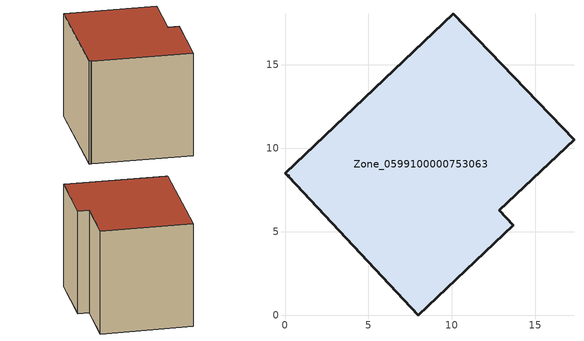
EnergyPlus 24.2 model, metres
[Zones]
Zone_0599100000753063
 floor ground (C_G): 10.09,18.02 17.31,10.51 12.82,6.28 13.67,5.37 7.98,0 0.21,8.27 0.27,8.32 0.15,8.33 0,8.49 z0
 wall outside (C_F): 13.67,5.37 12.82,6.28 17.31,10.51 10.09,18.02 0,8.49 0.15,8.33 0.27,8.32 0.21,8.27 7.98,0 13.67,5.37 z0:12.17
 roof outside (C_R): 0.27,8.32 0.21,8.27 7.98,0 13.67,5.37 12.82,6.28 17.31,10.51 10.09,18.02 0,8.49 0.15,8.33 z12.17
[BUILDING]
Pand.0599100000753063: North Axis=0; Terrain=City; Loads Convergence Tolerance Value=0.04; Temperature Convergence Tolerance Value=0.4; Solar Distribution=FullExterior; Maximum Number of Warmup Days=25; Minimum Number of Warmup Days=1
[Site:Location]
Rotterdam.The.Hague.AP_ZH_NLD Design_Conditions: Latitude=51.96; Longitude=4.45; Time Zone=1; Elevation=-4.5
[SITE:GROUNDTEMPERATURE:BUILDINGSURFACE]
18, 18, 18, 18, 18, 18, 18, 18, 18, 18, 18, 18
[MATERIAL] Thermal Absorptance=0.9; Solar Absorptance=0.7; Visible Absorptance=0.7
Name | Roughness | Thickness | Conductivity | Density | Specific Heat
G.TI.1946 | MediumSmooth | 0.15 | 1 | 540 | 1210
F.TI.1946 | Rough | 0.3 | 0.857143 | 1920 | 840
R.TI.1946 | MediumRough | 0.2 | 0.1 | 1500 | 1000
[CONSTRUCTION]
C_G: G.TI.1946
C_F: F.TI.1946
C_R: R.TI.1946
[ZONE]
Zone_0599100000753063: Type=1; Multiplier=1; Ceiling Height=Autocalculate; Volume=Autocalculate; Floor Area=autocalculate; Part of Total Floor Area=Yes
[ZONEINFILTRATION:DESIGNFLOWRATE]
Infil_Zone_0599100000753063: Zone or ZoneList or Space or SpaceList=Zone_0599100000753063; Schedule=AlwaysOn; Design Flow Rate Calculation Method=Flow/Area; Flow Rate per Floor Area=0.003; Constant Term Coefficient=1; Temperature Term Coefficient=0; Velocity Term Coefficient=0; Velocity Squared Term Coefficient=0
[HVACTEMPLATE:ZONE:IDEALLOADSAIRSYSTEM]
Zone_0599100000753063: Maximum Heating Supply Air Temperature=50; Minimum Cooling Supply Air Temperature=13; Maximum Heating Supply Air Humidity Ratio=0.0156; Minimum Cooling Supply Air Humidity Ratio=0.0077; Heating Limit=NoLimit; Cooling Limit=NoLimit; Dehumidification Control Type=ConstantSensibleHeatRatio; Cooling Sensible Heat Ratio=0.7; Dehumidification Setpoint=60; Humidification Control Type=None; Humidification Setpoint=30; Outdoor Air Method=None; Outdoor Air Flow Rate per Person=0.00944; Outdoor Air Flow Rate per Zone Floor Area=0; Outdoor Air Flow Rate per Zone=0; Demand Controlled Ventilation Type=None; Outdoor Air Economizer Type=NoEconomizer; Heat Recovery Type=None; Sensible Heat Recovery Effectiveness=0.7; Latent Heat Recovery Effectiveness=0.65
[ZONECONTROL:THERMOSTAT]
ThermostatControl_Zone_0599100000753063: Zone or ZoneList=Zone_0599100000753063; Control Type Schedule=DualSetpointControlType; Control 1=Thermostat_Zone_0599100000753063; Temperature Difference Between Cutout And Setpoint=0
[THERMOSTATSETPOINT:DUALSETPOINT]
Thermostat_Zone_0599100000753063: Heating Setpoint Temperature Schedule=HeatingSetpoint_Zone_0599100000753063; Cooling Setpoint Temperature Schedule=CoolingSetpoint_Zone_0599100000753063
[SCHEDULE:COMPACT]
HeatingSetpoint_Zone_0599100000753063: Through: 12/31, For: AllDays, Until: 24:00, 21
CoolingSetpoint_Zone_0599100000753063: Through: 12/31, For: AllDays, Until: 24:00, 24
DualSetpointControlType: Through: 12/31, For: AllDays, Until: 24:00, 4
AlwaysOn: Through: 12/31, For: AllDays, Until: 24:00, 1
